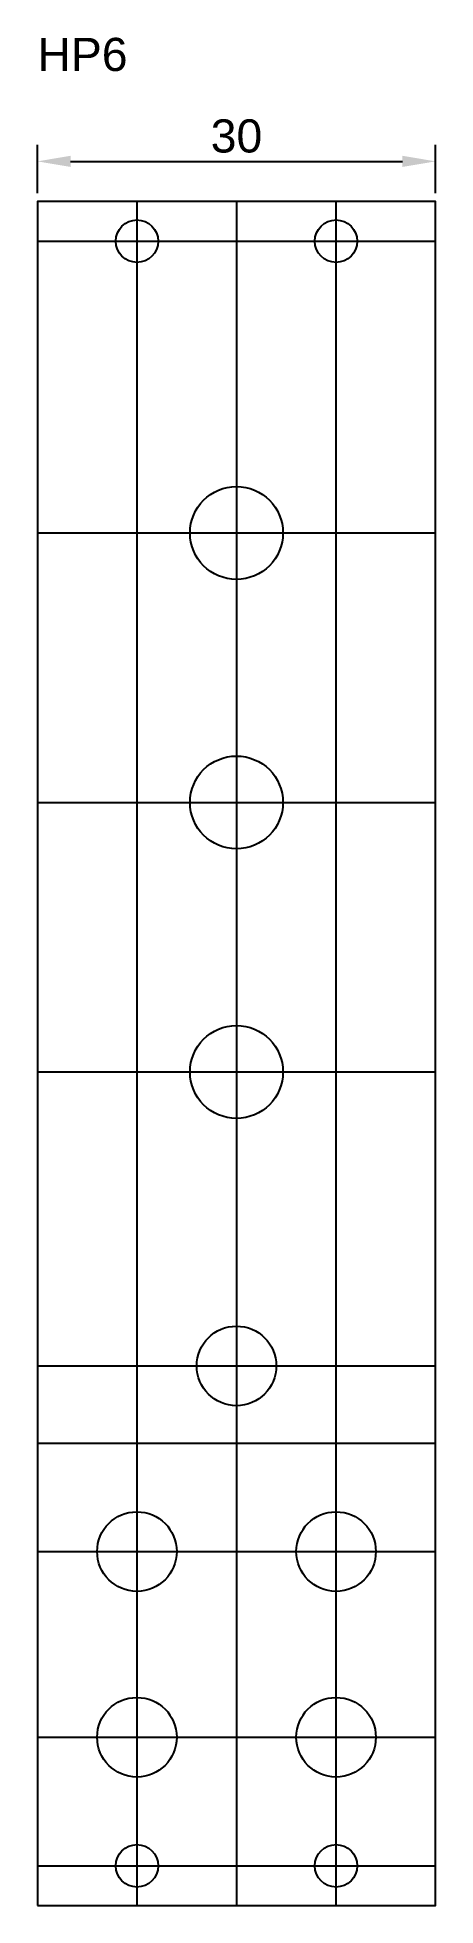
# Model space of a CAD drawing. Header units: millimetres. Extents: x 0 to 30, y 0 to 141.
import ezdxf

# ---------------------------------------------------------------- set-up
doc = ezdxf.new("R2010")
doc.units = ezdxf.units.MM
for name, color, linetype in [('01 Cuts', 7, 'Continuous'), ('03 Name', 4, 'Continuous'), ('04 Ano', 3, 'Continuous'), ('05 Hole', 6, 'Continuous'), ('10 Guide', 252, 'Continuous')]:
    doc.layers.add(name, color=color, linetype=linetype)
doc.styles.get("Standard").update_dxf_attribs({"font": 'arial.ttf'})
doc.dimstyles.new('ISO-25', dxfattribs={"dimtxt": 2.5, "dimasz": 2.5, "dimexe": 1.25, "dimexo": 0.625, "dimtad": 1, "dimtxsty": 'Standard', "dimcen": 2.5, "dimadec": 0, "dimazin": 0, "dimtfac": 1, "dimtmove": 0, "dimatfit": 3, "dimfxl": 1, "dimarcsym": 0})

# ---------------------------------------------------------------- blocks, each defined once
blk = doc.blocks.new('*D5')
at = {"layer": '04 Ano', "color": 0, "lineweight": -2, "transparency": 16777216}
for p, q in [((0, 129.12), (0, 132.77)), ((30, 129.12), (30, 132.77)), ((2.5, 131.52), (27.5, 131.52))]:
    blk.add_line(p, q, dxfattribs=at)
at = {"layer": '04 Ano', "color": 0, "transparency": 16777216}
for points in [[(2.5, 131.94), (2.5, 131.1), (0, 131.52)], [(27.5, 131.94), (27.5, 131.1), (30, 131.52)]]:
    blk.add_solid(points, dxfattribs=at)
at = {"layer": 'Defpoints', "color": 0, "transparency": 16777216}
for p in [(30, 131.52), (0, 128.5), (30, 128.5)]:
    blk.add_point(p, dxfattribs=at)
at = {"layer": '04 Ano', "color": 0, "transparency": 16777216, "insert": (15, 133.42), "char_height": 2.5, "attachment_point": 5}
blk.add_mtext('30', dxfattribs=at)
blk = doc.blocks.new('*U12')
at = {"layer": '05 Hole'}
for centre in [(-7.5, 0), (7.5, 0)]:
    blk.add_circle(centre, 3, dxfattribs=at)
blk = doc.blocks.new('*U13')
at = {"layer": '05 Hole', "color": 0, "linetype": 'ByBlock', "lineweight": -2, "transparency": 16777216}
for p in [(0, 0), (0, -14)]:
    blk.add_blockref('*U12', p, dxfattribs=at)

msp = doc.modelspace()

# ---------------------------------------------------------------- linework, layer by layer
at = {"layer": '01 Cuts'}
msp.add_lwpolyline([(0, 0), (30, 0), (30, 128.5), (0, 128.5)], close=True, dxfattribs=at)
at = {"layer": '05 Hole'}
for centre, radius in [((7.5, 125.5), 1.6), ((22.5, 125.5), 1.6), ((15, 103.5), 3.5), ((15, 83.18), 3.5), ((15, 83.18), 3.5), ((15, 62.86), 3.5), ((15, 40.695), 3), ((7.5, 3), 1.6), ((22.5, 3), 1.6)]:
    msp.add_circle(centre, radius, dxfattribs=at)
at = {"layer": '10 Guide'}
for p, q in [((7.5, 128.5), (7.5, 0)), ((15, 128.5), (15, 0)), ((22.5, 0), (22.5, 128.5)), ((0, 125.5), (30, 125.5)), ((0, 103.5), (30, 103.5)), ((0, 83.18), (30, 83.18)), ((0, 62.86), (30, 62.86)), ((0, 40.695), (30, 40.695)), ((0, 34.86), (30, 34.86)), ((0, 26.695), (30, 26.695)), ((0, 12.695), (30, 12.695)), ((0, 3), (30, 3))]:
    msp.add_line(p, q, dxfattribs=at)

# ---------------------------------------------------------------- block references
at = {"layer": '05 Hole'}
msp.add_blockref('*U13', (15, 26.695), dxfattribs=at)

# ---------------------------------------------------------------- texts
at = {"layer": '03 Name', "insert": (0, 140.833), "char_height": 2.5, "attachment_point": 1}
msp.add_mtext_dynamic_manual_height_columns('HP6', width=30, gutter_width=12.5, heights=[0], dxfattribs=at)

# ---------------------------------------------------------------- dimensions: what is measured, and where the dimension line sits
at = {"layer": '04 Ano'}
dim = msp.add_linear_dim(base=(30, 131.521), p1=(0, 128.5), p2=(30, 128.5), dimstyle='ISO-25', override={"dimtmove": 1}, dxfattribs=at)
dim.commit()
dim.dimension.update_dxf_attribs({"geometry": '*D5', "text_midpoint": (15, 133.423)})

doc.saveas('drawing.dxf')
